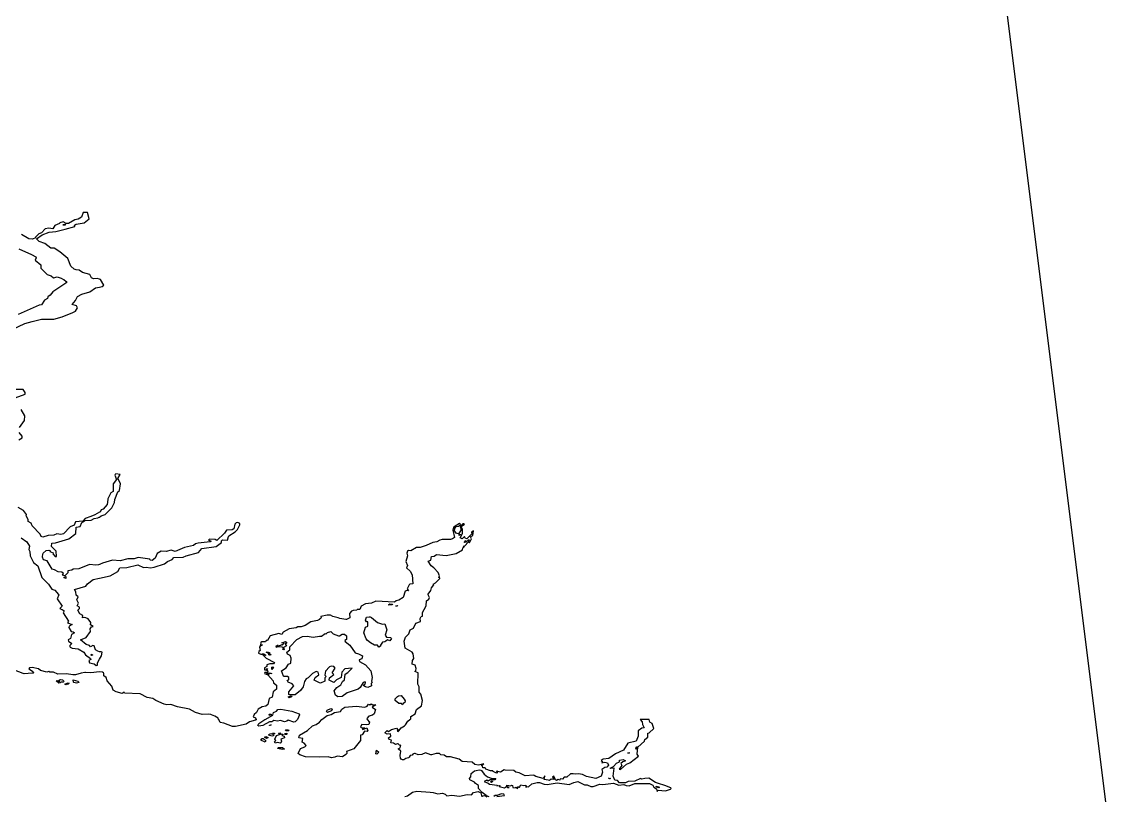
# Model space of a CAD drawing. Header units: inches. Extents: x -128.78 to -121.96, y 47.51 to 52.08.
# Drawn here: x -123.874 to -122.11, y 49.272 to 50.509 of the extents above; entities that cross this region are included whole.
import ezdxf

# ---------------------------------------------------------------- set-up
doc = ezdxf.new("R2010")
doc.units = ezdxf.units.IN
doc.header["$MEASUREMENT"] = 0
doc.layers.add('country_Clip', color=7, linetype='Continuous')

msp = doc.modelspace()

# ---------------------------------------------------------------- linework, layer by layer
at = {"layer": 'country_Clip'}
for points in [[(-122.4941, 52.077), (-122.1098, 49.0022)], [(-123.8984, 50.0136), (-123.8692, 50.0273), (-123.8577, 50.0309), (-123.8426, 50.0345), (-123.8226, 50.0346), (-123.8096, 50.0383), (-123.7927, 50.0449), (-123.7882, 50.047), (-123.7848, 50.0526), (-123.7868, 50.0557), (-123.7936, 50.0581), (-123.7882, 50.0641), (-123.7851, 50.0704), (-123.778, 50.0742), (-123.7655, 50.0779), (-123.7562, 50.0845), (-123.75, 50.0857), (-123.7457, 50.0866), (-123.7427, 50.0888), (-123.7483, 50.0977), (-123.75, 50.0985), (-123.7537, 50.0993), (-123.7594, 50.0987), (-123.7626, 50.1007), (-123.7651, 50.106), (-123.777, 50.1091), (-123.7823, 50.1128), (-123.7874, 50.1131), (-123.7903, 50.1144), (-123.7956, 50.1192), (-123.8005, 50.1313), (-123.8131, 50.1423), (-123.8224, 50.1479), (-123.8276, 50.1478), (-123.837, 50.1552), (-123.8461, 50.1587), (-123.8506, 50.1629), (-123.8414, 50.1692), (-123.8304, 50.1737), (-123.8196, 50.1748), (-123.8048, 50.1781), (-123.7895, 50.1825), (-123.79, 50.1847), (-123.7873, 50.1864), (-123.7742, 50.1882), (-123.7664, 50.1948), (-123.769, 50.2049), (-123.7761, 50.2049), (-123.7788, 50.1975), (-123.7841, 50.1941), (-123.7895, 50.1932), (-123.7995, 50.1873), (-123.8029, 50.1872), (-123.8081, 50.1898), (-123.8132, 50.1885), (-123.8136, 50.1872), (-123.8211, 50.1841), (-123.8242, 50.1788), (-123.831, 50.1798), (-123.8365, 50.1786), (-123.8424, 50.1726), (-123.847, 50.1708), (-123.8522, 50.1656), (-123.8519, 50.1643), (-123.857, 50.1622), (-123.8629, 50.163), (-123.8745, 50.17)], [(-123.804, 50.1849), (-123.8072, 50.1843), (-123.808, 50.1851), (-123.8074, 50.1858), (-123.8054, 50.1861), (-123.804, 50.1849)], [(-123.879, 50.1467), (-123.8585, 50.138), (-123.8518, 50.1343), (-123.8511, 50.1323), (-123.8528, 50.1289), (-123.8438, 50.1212), (-123.8435, 50.1157), (-123.8335, 50.1056), (-123.8269, 50.1035), (-123.8235, 50.1006), (-123.8177, 50.1021), (-123.8112, 50.0998), (-123.8074, 50.0977), (-123.8068, 50.0977), (-123.8029, 50.0947), (-123.8023, 50.093), (-123.8245, 50.078), (-123.8285, 50.0727), (-123.8323, 50.0703), (-123.8332, 50.0677), (-123.838, 50.0648), (-123.8424, 50.0571), (-123.8462, 50.0567), (-123.8801, 50.0417)], [(-123.8844, 49.9085), (-123.8688, 49.9148), (-123.8684, 49.917), (-123.8706, 49.9206), (-123.8718, 49.9219), (-123.8722, 49.9219), (-123.8722, 49.9219), (-123.8841, 49.922)], [(-123.8778, 49.8611), (-123.8695, 49.8724), (-123.869, 49.8797), (-123.8749, 49.8901)], [(-123.8787, 49.8414), (-123.8736, 49.845), (-123.8736, 49.8475), (-123.8784, 49.8534)], [(-123.8753, 49.6849), (-123.8662, 49.6787), (-123.8616, 49.6716), (-123.863, 49.6665), (-123.8611, 49.6628), (-123.8607, 49.6559), (-123.8553, 49.6457), (-123.8484, 49.6402), (-123.842, 49.6215), (-123.8311, 49.6107), (-123.8263, 49.6027), (-123.8212, 49.601), (-123.8152, 49.5945), (-123.8148, 49.5937), (-123.8173, 49.5876), (-123.8095, 49.5755), (-123.8132, 49.5719), (-123.8102, 49.5703), (-123.8096, 49.5703), (-123.8065, 49.5683), (-123.8078, 49.5648), (-123.7996, 49.5517), (-123.8008, 49.5493), (-123.7934, 49.5462), (-123.7981, 49.5438), (-123.799, 49.5417), (-123.7949, 49.535), (-123.7919, 49.5349), (-123.79, 49.5332), (-123.7946, 49.5303), (-123.7964, 49.524), (-123.7999, 49.5221), (-123.7994, 49.5199), (-123.7941, 49.516), (-123.7973, 49.5126), (-123.7973, 49.5113), (-123.7965, 49.5104), (-123.7936, 49.5087), (-123.7841, 49.5075), (-123.7748, 49.502), (-123.7722, 49.4979), (-123.764, 49.4922), (-123.7639, 49.4906), (-123.7671, 49.4886), (-123.766, 49.4853), (-123.7584, 49.4833), (-123.7553, 49.4807), (-123.7529, 49.4816), (-123.7531, 49.4853), (-123.75, 49.4908), (-123.75, 49.4911), (-123.7467, 49.4965), (-123.7458, 49.5022), (-123.7472, 49.5028), (-123.75, 49.5028), (-123.7525, 49.5035), (-123.756, 49.5061), (-123.7585, 49.5123), (-123.7606, 49.5127), (-123.7643, 49.5109), (-123.7657, 49.5128), (-123.771, 49.5144), (-123.7802, 49.5219), (-123.7711, 49.5258), (-123.7642, 49.5353), (-123.765, 49.5395), (-123.7628, 49.5424), (-123.7601, 49.543), (-123.7645, 49.5457), (-123.7639, 49.5498), (-123.7679, 49.5552), (-123.7688, 49.5561), (-123.7732, 49.5575), (-123.777, 49.5573), (-123.7765, 49.5609), (-123.7813, 49.5635), (-123.7846, 49.5691), (-123.7837, 49.5701), (-123.7834, 49.5703), (-123.782, 49.5717), (-123.7818, 49.5743), (-123.7858, 49.5763), (-123.7834, 49.5806), (-123.786, 49.586), (-123.7842, 49.5906), (-123.7872, 49.5935), (-123.7875, 49.5988), (-123.7898, 49.6025), (-123.7715, 49.6077), (-123.769, 49.6113), (-123.7598, 49.6181), (-123.75, 49.6205), (-123.7326, 49.6242), (-123.7208, 49.6313), (-123.7173, 49.637), (-123.7064, 49.6375), (-123.6884, 49.6415), (-123.6797, 49.6376), (-123.6753, 49.6381), (-123.6686, 49.6371), (-123.6625, 49.6379), (-123.6458, 49.6432), (-123.6413, 49.647), (-123.6335, 49.6502), (-123.631, 49.6535), (-123.6164, 49.6539), (-123.6112, 49.6563), (-123.5919, 49.6614), (-123.5862, 49.6677), (-123.5633, 49.671), (-123.5549, 49.6773), (-123.555, 49.6803), (-123.5534, 49.6817), (-123.5454, 49.6811), (-123.5438, 49.6871), (-123.5431, 49.688), (-123.5332, 49.6943), (-123.5293, 49.6982), (-123.5257, 49.7055), (-123.5259, 49.7078), (-123.5277, 49.709), (-123.5298, 49.7096), (-123.5316, 49.7087), (-123.5325, 49.7078), (-123.5335, 49.7066), (-123.5353, 49.6991), (-123.5377, 49.6979), (-123.5468, 49.6971), (-123.5501, 49.6923), (-123.5623, 49.6808), (-123.5652, 49.6823), (-123.5742, 49.6827), (-123.5758, 49.6812), (-123.5716, 49.6797), (-123.5728, 49.6785), (-123.5923, 49.6765), (-123.5963, 49.6753), (-123.5996, 49.6725), (-123.6142, 49.6695), (-123.6288, 49.663), (-123.6351, 49.6654), (-123.6434, 49.663), (-123.6516, 49.6635), (-123.6578, 49.6599), (-123.6611, 49.6523), (-123.6655, 49.6489), (-123.6689, 49.649), (-123.6697, 49.651), (-123.688, 49.6537), (-123.6947, 49.6515), (-123.7047, 49.6511), (-123.7168, 49.6482), (-123.7291, 49.6491), (-123.7451, 49.6443), (-123.7463, 49.6439), (-123.7476, 49.6434), (-123.7485, 49.6429), (-123.75, 49.6423), (-123.7514, 49.6416), (-123.7556, 49.641), (-123.766, 49.6423), (-123.7831, 49.6356), (-123.7918, 49.635), (-123.7939, 49.6334), (-123.8006, 49.6319), (-123.8007, 49.6292), (-123.8051, 49.624), (-123.809, 49.625), (-123.8074, 49.628), (-123.8099, 49.6301), (-123.8161, 49.6304), (-123.8217, 49.6338), (-123.8254, 49.6346), (-123.8336, 49.6481), (-123.8396, 49.65), (-123.8411, 49.6541), (-123.8403, 49.6594), (-123.8398, 49.6604), (-123.8349, 49.6646), (-123.8306, 49.6653), (-123.828, 49.6642), (-123.8294, 49.6629), (-123.824, 49.6611), (-123.8246, 49.6595), (-123.8205, 49.6549), (-123.8187, 49.6551), (-123.8193, 49.6634), (-123.8265, 49.6712), (-123.826, 49.6762), (-123.8204, 49.6767), (-123.7991, 49.6832), (-123.7877, 49.692), (-123.7874, 49.7017), (-123.7809, 49.703), (-123.7779, 49.7093), (-123.7763, 49.7107), (-123.7738, 49.7123), (-123.7728, 49.7127), (-123.7631, 49.7129), (-123.7584, 49.716), (-123.7525, 49.7167), (-123.7506, 49.7177), (-123.75, 49.7182), (-123.7472, 49.7203), (-123.7424, 49.7215), (-123.7409, 49.7223), (-123.7302, 49.7329), (-123.7258, 49.7415), (-123.7255, 49.7461), (-123.7206, 49.7584), (-123.7177, 49.7606), (-123.7164, 49.771), (-123.7164, 49.7718), (-123.7204, 49.7795), (-123.717, 49.7861), (-123.7237, 49.7871), (-123.7249, 49.7863), (-123.7252, 49.785), (-123.7229, 49.7783), (-123.7283, 49.771), (-123.728, 49.7591), (-123.7315, 49.7567), (-123.7365, 49.7471), (-123.7367, 49.7461), (-123.7377, 49.7382), (-123.7439, 49.7308), (-123.7471, 49.7294), (-123.7487, 49.7261), (-123.7501, 49.7258), (-123.7574, 49.7215), (-123.7637, 49.7188), (-123.773, 49.7159), (-123.7764, 49.7115), (-123.7884, 49.7107), (-123.7901, 49.7052), (-123.7969, 49.7024), (-123.8074, 49.6913), (-123.8118, 49.6904), (-123.8178, 49.6911), (-123.8229, 49.6892), (-123.8318, 49.6887), (-123.8405, 49.6862), (-123.8433, 49.6869), (-123.8445, 49.6908), (-123.8574, 49.7043), (-123.8592, 49.7081), (-123.864, 49.7108), (-123.8641, 49.7144), (-123.867, 49.7203), (-123.8663, 49.7224), (-123.8714, 49.7287), (-123.8801, 49.7334)], [(-123.1272, 49.271), (-123.1316, 49.2726), (-123.1322, 49.2731), (-123.1382, 49.2778), (-123.1393, 49.2788), (-123.1441, 49.2843), (-123.1443, 49.2889), (-123.1492, 49.292), (-123.1505, 49.2943), (-123.1581, 49.2981), (-123.1589, 49.3), (-123.1566, 49.3028), (-123.156, 49.3084), (-123.1505, 49.3123), (-123.1478, 49.313), (-123.143, 49.3139), (-123.1406, 49.3136), (-123.1396, 49.3131), (-123.1352, 49.3071), (-123.1297, 49.303), (-123.1226, 49.3003), (-123.1167, 49.3001), (-123.1182, 49.2979), (-123.1256, 49.2979), (-123.1286, 49.2962), (-123.1311, 49.2976), (-123.1352, 49.2953), (-123.1286, 49.293), (-123.1267, 49.291), (-123.1144, 49.2897), (-123.1151, 49.2886), (-123.1105, 49.2892), (-123.1096, 49.2886), (-123.1112, 49.2877), (-123.1025, 49.2855), (-123.0993, 49.2874), (-123.0981, 49.2858), (-123.0955, 49.2861), (-123.0993, 49.2874), (-123.0989, 49.2894), (-123.0924, 49.2883), (-123.0914, 49.2895), (-123.0898, 49.2892), (-123.0892, 49.2857), (-123.0855, 49.2852), (-123.0845, 49.2862), (-123.0822, 49.2837), (-123.0821, 49.2865), (-123.0812, 49.2874), (-123.08, 49.2859), (-123.0789, 49.2862), (-123.0765, 49.2899), (-123.0717, 49.2889), (-123.0688, 49.2896), (-123.0684, 49.2858), (-123.0668, 49.2876), (-123.0646, 49.2869), (-123.059, 49.2916), (-123.0507, 49.2941), (-123.0469, 49.2938), (-123.0393, 49.291), (-123.0344, 49.2905), (-123.0188, 49.2935), (-122.9995, 49.2906), (-122.9917, 49.294), (-122.9858, 49.2952), (-122.9749, 49.2901), (-122.9706, 49.2901), (-122.965, 49.2877), (-122.9608, 49.2877), (-122.9502, 49.2914), (-122.9457, 49.2905), (-122.9283, 49.2929), (-122.9198, 49.2898), (-122.9121, 49.2907), (-122.9084, 49.2889), (-122.9033, 49.2886), (-122.8943, 49.2923), (-122.8709, 49.292), (-122.8655, 49.2894), (-122.864, 49.2865), (-122.86, 49.2835), (-122.8589, 49.2796), (-122.8574, 49.2818), (-122.8453, 49.2806), (-122.8374, 49.2832), (-122.8364, 49.2843), (-122.837, 49.2853), (-122.8467, 49.2893), (-122.8565, 49.2922), (-122.8583, 49.2928), (-122.8612, 49.2941), (-122.8722, 49.3008), (-122.8784, 49.3004), (-122.8833, 49.2989), (-122.8852, 49.3002), (-122.8944, 49.2962), (-122.9052, 49.2955), (-122.9094, 49.2933), (-122.9189, 49.2932), (-122.9222, 49.2968), (-122.9265, 49.2978), (-122.9292, 49.3042), (-122.9274, 49.3165), (-122.9336, 49.316), (-122.934, 49.3167), (-122.9288, 49.3195), (-122.9238, 49.3246), (-122.9189, 49.3269), (-122.919, 49.3296), (-122.9129, 49.3305), (-122.9094, 49.3287), (-122.9138, 49.327), (-122.9166, 49.3243), (-122.915, 49.3209), (-122.9193, 49.3154), (-122.9176, 49.3144), (-122.9076, 49.3229), (-122.9022, 49.3251), (-122.8885, 49.3358), (-122.8909, 49.3392), (-122.8897, 49.3503), (-122.8789, 49.3598), (-122.8785, 49.3628), (-122.8738, 49.3665), (-122.8736, 49.3727), (-122.8713, 49.3733), (-122.8641, 49.3799), (-122.8669, 49.3883), (-122.8703, 49.3901), (-122.8713, 49.3945), (-122.8858, 49.3945), (-122.8858, 49.3945), (-122.8825, 49.3908), (-122.8824, 49.3866), (-122.8795, 49.381), (-122.8835, 49.3808), (-122.8894, 49.3762), (-122.889, 49.3677), (-122.8924, 49.3601), (-122.9054, 49.3568), (-122.9127, 49.3457), (-122.9251, 49.3397), (-122.9361, 49.3322), (-122.9448, 49.3309), (-122.948, 49.3289), (-122.9461, 49.3274), (-122.9472, 49.3255), (-122.9422, 49.3264), (-122.9379, 49.3252), (-122.9364, 49.3216), (-122.9394, 49.3184), (-122.9426, 49.3179), (-122.9471, 49.3146), (-122.9462, 49.3101), (-122.9485, 49.3042), (-122.957, 49.3003), (-122.9717, 49.3032), (-122.9783, 49.3065), (-122.9845, 49.3077), (-122.9886, 49.307), (-122.9929, 49.3077), (-122.9971, 49.3075), (-123.0031, 49.3021), (-123.0075, 49.3021), (-123.0098, 49.2994), (-123.0137, 49.2998), (-123.0142, 49.2978), (-123.0171, 49.2987), (-123.0195, 49.2972), (-123.0212, 49.298), (-123.0241, 49.3041), (-123.0259, 49.3024), (-123.0234, 49.2986), (-123.028, 49.2991), (-123.0308, 49.2972), (-123.0328, 49.2973), (-123.0391, 49.2985), (-123.0384, 49.3043), (-123.0409, 49.3001), (-123.0469, 49.3019), (-123.0527, 49.3032), (-123.0552, 49.3051), (-123.0562, 49.3053), (-123.0697, 49.3047), (-123.0793, 49.3094), (-123.0845, 49.3103), (-123.0879, 49.3131), (-123.1018, 49.3134), (-123.1034, 49.3141), (-123.109, 49.3104), (-123.1136, 49.3112), (-123.1146, 49.3127), (-123.1155, 49.3113), (-123.114, 49.3095), (-123.1157, 49.3087), (-123.1209, 49.3112), (-123.1214, 49.3126), (-123.1252, 49.3125), (-123.1326, 49.3154), (-123.1336, 49.3174), (-123.1372, 49.3171), (-123.1379, 49.3206), (-123.1402, 49.3211), (-123.1358, 49.3235), (-123.1445, 49.3216), (-123.1503, 49.3228), (-123.1543, 49.3264), (-123.1702, 49.3272), (-123.1753, 49.3311), (-123.1891, 49.3346), (-123.1952, 49.3351), (-123.1991, 49.3377), (-123.2043, 49.3382), (-123.2068, 49.34), (-123.212, 49.3402), (-123.2192, 49.338), (-123.2202, 49.338), (-123.2291, 49.3412), (-123.2348, 49.3388), (-123.2408, 49.338), (-123.2453, 49.34), (-123.2464, 49.3401), (-123.248, 49.3398), (-123.2493, 49.3392), (-123.2505, 49.3374), (-123.2532, 49.3372), (-123.2548, 49.3344), (-123.2561, 49.3335), (-123.2602, 49.3324), (-123.2635, 49.33), (-123.2658, 49.3301), (-123.2677, 49.3313), (-123.2689, 49.3328), (-123.2697, 49.337), (-123.2684, 49.3441), (-123.2728, 49.3475), (-123.2697, 49.3494), (-123.2684, 49.3536), (-123.2702, 49.353), (-123.2724, 49.3554), (-123.2736, 49.3554), (-123.2767, 49.3548), (-123.2801, 49.3568), (-123.2843, 49.3573), (-123.2831, 49.3616), (-123.2872, 49.3626), (-123.2879, 49.3651), (-123.2845, 49.3681), (-123.285, 49.3718), (-123.2903, 49.3709), (-123.294, 49.373), (-123.2903, 49.3768), (-123.288, 49.3755), (-123.2833, 49.3783), (-123.2751, 49.3809), (-123.2734, 49.3782), (-123.274, 49.3757), (-123.2728, 49.3753), (-123.2714, 49.3763), (-123.2677, 49.3813), (-123.2627, 49.3843), (-123.2611, 49.3861), (-123.2572, 49.392), (-123.2541, 49.3945), (-123.2525, 49.3955), (-123.2524, 49.3992), (-123.2454, 49.4034), (-123.2433, 49.4106), (-123.2351, 49.4164), (-123.2335, 49.425), (-123.2364, 49.4348), (-123.2392, 49.4384), (-123.2391, 49.4468), (-123.2414, 49.451), (-123.2408, 49.4689), (-123.246, 49.4712), (-123.2442, 49.4727), (-123.2438, 49.4759), (-123.2454, 49.4816), (-123.25, 49.4828), (-123.2495, 49.489), (-123.2476, 49.4921), (-123.2489, 49.4996), (-123.2504, 49.5022), (-123.2612, 49.5085), (-123.2628, 49.5195), (-123.2611, 49.5261), (-123.2558, 49.5314), (-123.2532, 49.5376), (-123.248, 49.5407), (-123.2445, 49.5486), (-123.2369, 49.5511), (-123.2376, 49.5562), (-123.2359, 49.5592), (-123.2337, 49.5599), (-123.2338, 49.5654), (-123.2312, 49.5703), (-123.2279, 49.5763), (-123.2273, 49.5842), (-123.2238, 49.5867), (-123.2226, 49.5893), (-123.2248, 49.5938), (-123.2246, 49.5948), (-123.2205, 49.6006), (-123.2196, 49.6052), (-123.2159, 49.6098), (-123.2168, 49.6108), (-123.2132, 49.6129), (-123.2061, 49.6201), (-123.206, 49.6209), (-123.2075, 49.6215), (-123.2066, 49.624), (-123.2086, 49.6293), (-123.2154, 49.637), (-123.2198, 49.6399), (-123.2245, 49.6475), (-123.2206, 49.6491), (-123.2196, 49.6551), (-123.2151, 49.6554), (-123.2112, 49.6581), (-123.1961, 49.6568), (-123.1798, 49.6599), (-123.17, 49.6658), (-123.1693, 49.669), (-123.1674, 49.6702), (-123.1689, 49.6715), (-123.1667, 49.6717), (-123.1602, 49.6785), (-123.1589, 49.6768), (-123.1555, 49.6835), (-123.1572, 49.6865), (-123.1532, 49.6886), (-123.1523, 49.696), (-123.1552, 49.6941), (-123.1551, 49.6913), (-123.1628, 49.6835), (-123.165, 49.6836), (-123.1668, 49.687), (-123.1704, 49.6834), (-123.1738, 49.6851), (-123.17, 49.6919), (-123.1696, 49.6985), (-123.1719, 49.7028), (-123.1669, 49.7068), (-123.1679, 49.7071), (-123.1692, 49.7072), (-123.1701, 49.7069), (-123.1738, 49.7029), (-123.1722, 49.6979), (-123.1761, 49.6912), (-123.1785, 49.6916), (-123.1797, 49.6926), (-123.181, 49.694), (-123.1819, 49.6957), (-123.1824, 49.6963), (-123.1823, 49.6999), (-123.1798, 49.703), (-123.1761, 49.7037), (-123.1729, 49.7059), (-123.1735, 49.7072), (-123.1745, 49.7076), (-123.1834, 49.7026), (-123.184, 49.7019), (-123.1853, 49.6971), (-123.1828, 49.6852), (-123.1857, 49.6831), (-123.189, 49.682), (-123.2023, 49.6822), (-123.2059, 49.6813), (-123.2107, 49.6783), (-123.2171, 49.6775), (-123.2281, 49.6726), (-123.2377, 49.6693), (-123.2433, 49.6692), (-123.2526, 49.6642), (-123.256, 49.6645), (-123.2577, 49.6634), (-123.2589, 49.6605), (-123.2578, 49.6559), (-123.2604, 49.6471), (-123.2578, 49.6409), (-123.2591, 49.6369), (-123.2537, 49.6314), (-123.2505, 49.6256), (-123.2491, 49.6115), (-123.254, 49.6111), (-123.2549, 49.61), (-123.2581, 49.6035), (-123.2561, 49.6004), (-123.2585, 49.6008), (-123.2612, 49.5996), (-123.2646, 49.5896), (-123.2715, 49.5851), (-123.2756, 49.5842), (-123.2783, 49.5819), (-123.3082, 49.5835), (-123.3151, 49.5804), (-123.325, 49.5794), (-123.332, 49.5759), (-123.3339, 49.5703), (-123.338, 49.5703), (-123.3386, 49.5695), (-123.3448, 49.569), (-123.3471, 49.5675), (-123.3506, 49.5637), (-123.3498, 49.5569), (-123.355, 49.5543), (-123.3561, 49.5542), (-123.3656, 49.5558), (-123.3684, 49.5573), (-123.3768, 49.559), (-123.3807, 49.5614), (-123.3862, 49.5614), (-123.396, 49.5591), (-123.3957, 49.5569), (-123.3965, 49.5558), (-123.3984, 49.5547), (-123.3984, 49.5544), (-123.4016, 49.5528), (-123.4124, 49.5508), (-123.421, 49.5449), (-123.4278, 49.5424), (-123.4329, 49.5424), (-123.4354, 49.541), (-123.4469, 49.5394), (-123.4562, 49.5342), (-123.4585, 49.5306), (-123.4633, 49.5321), (-123.4771, 49.5281), (-123.4812, 49.521), (-123.4835, 49.5209), (-123.4848, 49.5187), (-123.4908, 49.5189), (-123.4922, 49.5181), (-123.4924, 49.513), (-123.4943, 49.5104), (-123.4931, 49.5048), (-123.4955, 49.5033), (-123.496, 49.5008), (-123.4919, 49.4987), (-123.4899, 49.499), (-123.4834, 49.4925), (-123.4703, 49.4858), (-123.472, 49.4833), (-123.4779, 49.4833), (-123.4823, 49.4817), (-123.4827, 49.4793), (-123.4861, 49.4772), (-123.4861, 49.4739), (-123.4829, 49.4734), (-123.4816, 49.4728), (-123.481, 49.4702), (-123.4819, 49.4694), (-123.4857, 49.4699), (-123.486, 49.4682), (-123.481, 49.4661), (-123.4726, 49.4562), (-123.4717, 49.453), (-123.4673, 49.4494), (-123.4671, 49.443), (-123.4722, 49.4386), (-123.4739, 49.4304), (-123.4787, 49.4279), (-123.4808, 49.4184), (-123.4839, 49.4157), (-123.4898, 49.4149), (-123.4961, 49.4111), (-123.4992, 49.4056), (-123.5027, 49.4026), (-123.5043, 49.3986), (-123.5008, 49.3973), (-123.4993, 49.3945), (-123.4992, 49.3944), (-123.5006, 49.3933), (-123.5101, 49.391), (-123.5157, 49.387), (-123.5328, 49.3836), (-123.5374, 49.3834), (-123.5512, 49.3886), (-123.5568, 49.3896), (-123.5591, 49.3945), (-123.5596, 49.3945), (-123.5604, 49.3964), (-123.5655, 49.4001), (-123.5709, 49.4021), (-123.5718, 49.4024), (-123.5762, 49.403), (-123.5859, 49.4026), (-123.5963, 49.4057), (-123.6062, 49.4108), (-123.625, 49.4148), (-123.6359, 49.4184), (-123.6421, 49.4178), (-123.6466, 49.4188), (-123.6601, 49.425), (-123.6645, 49.4283), (-123.6736, 49.4296), (-123.6851, 49.4358), (-123.7099, 49.4367), (-123.7103, 49.4384), (-123.7139, 49.4362), (-123.7233, 49.4385), (-123.7281, 49.4416), (-123.7299, 49.448), (-123.7378, 49.4566), (-123.7394, 49.4619), (-123.743, 49.4643), (-123.7427, 49.468), (-123.7434, 49.4693), (-123.745, 49.4704), (-123.75, 49.4709), (-123.7635, 49.4691), (-123.772, 49.4698), (-123.7733, 49.4696), (-123.7793, 49.4687), (-123.7884, 49.4657), (-123.7925, 49.4657), (-123.8027, 49.4673), (-123.8164, 49.4668), (-123.8233, 49.4703), (-123.8291, 49.4701), (-123.831, 49.4712), (-123.8339, 49.4702), (-123.8441, 49.4727), (-123.8472, 49.4756), (-123.8573, 49.4779), (-123.8616, 49.4773), (-123.8626, 49.4755), (-123.8568, 49.4716), (-123.8561, 49.4708), (-123.8554, 49.4693), (-123.8561, 49.4688), (-123.8576, 49.4685), (-123.8704, 49.4677), (-123.8719, 49.4679), (-123.8856, 49.4736)], [(-123.1734, 49.6897), (-123.1753, 49.6888), (-123.1751, 49.69), (-123.1734, 49.6908), (-123.1734, 49.6897)], [(-123.1642, 49.6779), (-123.1674, 49.6774), (-123.1646, 49.6805), (-123.1642, 49.6779)], [(-123.1595, 49.6798), (-123.162, 49.6795), (-123.1607, 49.6815), (-123.1592, 49.6816), (-123.1595, 49.6798)], [(-123.8035, 49.6232), (-123.8035, 49.6201), (-123.8062, 49.621), (-123.8065, 49.6221), (-123.8035, 49.6232)], [(-123.2854, 49.5778), (-123.2874, 49.5771), (-123.2877, 49.5782), (-123.2857, 49.5792), (-123.2816, 49.5788), (-123.2824, 49.5778), (-123.2854, 49.5778)], [(-123.2744, 49.5756), (-123.2766, 49.5756), (-123.2762, 49.5764), (-123.2736, 49.5767), (-123.2744, 49.5756)], [(-123.3056, 49.5497), (-123.2978, 49.5469), (-123.2942, 49.5475), (-123.2908, 49.5381), (-123.2936, 49.5294), (-123.2912, 49.5261), (-123.285, 49.5256), (-123.2831, 49.5239), (-123.2859, 49.5201), (-123.2895, 49.5221), (-123.2925, 49.5197), (-123.2939, 49.5186), (-123.2975, 49.5181), (-123.3011, 49.5133), (-123.3006, 49.5119), (-123.3034, 49.5104), (-123.3056, 49.5131), (-123.3105, 49.5136), (-123.3167, 49.5172), (-123.3214, 49.5208), (-123.3239, 49.5233), (-123.3274, 49.5331), (-123.3247, 49.5419), (-123.3213, 49.5438), (-123.3209, 49.5454), (-123.3213, 49.5505), (-123.3233, 49.5509), (-123.3248, 49.5532), (-123.3231, 49.5579), (-123.3189, 49.5585), (-123.3172, 49.5584), (-123.3153, 49.5577), (-123.3056, 49.5497)], [(-123.3764, 49.5317), (-123.3682, 49.5284), (-123.3664, 49.5284), (-123.3619, 49.5311), (-123.3586, 49.5307), (-123.3554, 49.5285), (-123.3553, 49.5226), (-123.3576, 49.5206), (-123.3572, 49.519), (-123.3497, 49.5131), (-123.3413, 49.5011), (-123.3359, 49.4997), (-123.3294, 49.4962), (-123.3308, 49.4914), (-123.3348, 49.4899), (-123.3344, 49.4872), (-123.325, 49.4817), (-123.3164, 49.4722), (-123.3144, 49.4617), (-123.3153, 49.4556), (-123.3144, 49.4536), (-123.3156, 49.4519), (-123.3153, 49.4486), (-123.321, 49.4456), (-123.3249, 49.4466), (-123.3274, 49.4484), (-123.3274, 49.4498), (-123.3253, 49.451), (-123.3248, 49.4536), (-123.3256, 49.4545), (-123.3283, 49.4539), (-123.3332, 49.4456), (-123.3365, 49.4429), (-123.3543, 49.4372), (-123.3619, 49.4312), (-123.3693, 49.4308), (-123.373, 49.4334), (-123.375, 49.4403), (-123.3708, 49.4456), (-123.364, 49.45), (-123.3618, 49.4555), (-123.3586, 49.458), (-123.3572, 49.4672), (-123.3528, 49.4697), (-123.3461, 49.4768), (-123.3578, 49.4753), (-123.3625, 49.4703), (-123.3636, 49.4619), (-123.3713, 49.4582), (-123.3753, 49.4535), (-123.383, 49.4576), (-123.3822, 49.4614), (-123.3753, 49.4664), (-123.3783, 49.4692), (-123.3731, 49.4764), (-123.3753, 49.4792), (-123.3797, 49.4797), (-123.3822, 49.4786), (-123.3889, 49.4717), (-123.3897, 49.4652), (-123.3879, 49.4634), (-123.3896, 49.4613), (-123.39, 49.4557), (-123.3967, 49.4528), (-123.3984, 49.4533), (-123.4071, 49.4572), (-123.4055, 49.4616), (-123.3996, 49.466), (-123.4003, 49.4704), (-123.4035, 49.471), (-123.4096, 49.468), (-123.4165, 49.4609), (-123.4197, 49.4598), (-123.4225, 49.4554), (-123.4244, 49.4469), (-123.4285, 49.441), (-123.4373, 49.4341), (-123.4458, 49.4339), (-123.4475, 49.4347), (-123.4476, 49.4386), (-123.4394, 49.4483), (-123.4422, 49.4514), (-123.4486, 49.4544), (-123.45, 49.4572), (-123.4472, 49.4581), (-123.4472, 49.4617), (-123.4497, 49.4631), (-123.4547, 49.4631), (-123.4559, 49.4639), (-123.4593, 49.4725), (-123.4517, 49.4772), (-123.4479, 49.4828), (-123.4439, 49.4844), (-123.4434, 49.4925), (-123.4454, 49.4966), (-123.4494, 49.4989), (-123.4505, 49.5024), (-123.4456, 49.5061), (-123.4459, 49.5105), (-123.4343, 49.5222), (-123.4256, 49.5271), (-123.4178, 49.5276), (-123.4084, 49.5262), (-123.3984, 49.5277), (-123.3953, 49.5275), (-123.3895, 49.5319), (-123.3878, 49.5315), (-123.3855, 49.5337), (-123.3804, 49.5352), (-123.3764, 49.5317)], [(-123.4896, 49.5137), (-123.4924, 49.5115), (-123.4924, 49.513), (-123.4916, 49.5142), (-123.4896, 49.5137)], [(-123.4511, 49.5183), (-123.4508, 49.5167), (-123.4517, 49.5156), (-123.4528, 49.5169), (-123.4528, 49.5144), (-123.4511, 49.5122), (-123.4556, 49.5097), (-123.455, 49.5058), (-123.4569, 49.5064), (-123.4556, 49.5092), (-123.4578, 49.51), (-123.465, 49.5106), (-123.4678, 49.5094), (-123.4658, 49.5119), (-123.4603, 49.5131), (-123.4594, 49.5142), (-123.4586, 49.5136), (-123.4575, 49.5142), (-123.455, 49.5164), (-123.4583, 49.5169), (-123.4525, 49.5192), (-123.4511, 49.5183)], [(-123.4642, 49.5133), (-123.4678, 49.5111), (-123.4669, 49.5128), (-123.4642, 49.5133)], [(-123.7609, 49.4973), (-123.7628, 49.4968), (-123.7637, 49.4978), (-123.7618, 49.4989), (-123.7609, 49.4973)], [(-123.4843, 49.4975), (-123.485, 49.4967), (-123.4869, 49.4989), (-123.4899, 49.499), (-123.4876, 49.4994), (-123.4843, 49.4975)], [(-123.48, 49.5), (-123.4836, 49.5019), (-123.4806, 49.5022), (-123.4797, 49.5022), (-123.48, 49.5)], [(-123.48, 49.5), (-123.4775, 49.5014), (-123.4789, 49.5), (-123.4761, 49.4986), (-123.4767, 49.4975), (-123.4778, 49.4975), (-123.4797, 49.4986), (-123.4786, 49.4992), (-123.48, 49.5)], [(-123.4815, 49.4758), (-123.4829, 49.4734), (-123.4832, 49.4757), (-123.4815, 49.4758)], [(-123.472, 49.4783), (-123.4745, 49.4742), (-123.4744, 49.4766), (-123.4747, 49.4783), (-123.4733, 49.4789), (-123.472, 49.4783)], [(-123.8068, 49.456), (-123.8072, 49.4549), (-123.8078, 49.4544), (-123.8119, 49.4544), (-123.8128, 49.4531), (-123.815, 49.4528), (-123.8189, 49.4564), (-123.8167, 49.4567), (-123.8139, 49.455), (-123.8139, 49.457), (-123.8136, 49.4582), (-123.8123, 49.4586), (-123.8089, 49.4582), (-123.8068, 49.456)], [(-123.4785, 49.4671), (-123.4805, 49.4666), (-123.4823, 49.4684), (-123.4819, 49.4694), (-123.4785, 49.4671)], [(-123.4745, 49.468), (-123.4784, 49.4676), (-123.4782, 49.469), (-123.4745, 49.468)], [(-123.8019, 49.4503), (-123.8033, 49.45), (-123.8053, 49.4511), (-123.8016, 49.4527), (-123.7997, 49.453), (-123.7984, 49.4525), (-123.8, 49.4511), (-123.8019, 49.4503)], [(-123.7824, 49.4535), (-123.7865, 49.4524), (-123.7911, 49.4535), (-123.7915, 49.4543), (-123.7922, 49.4577), (-123.7847, 49.4556), (-123.7824, 49.4535)], [(-123.4433, 49.4306), (-123.4467, 49.4294), (-123.4483, 49.4306), (-123.4436, 49.4325), (-123.4425, 49.4319), (-123.4433, 49.4306)], [(-123.2648, 49.4203), (-123.2664, 49.418), (-123.2673, 49.4202), (-123.2717, 49.4199), (-123.2772, 49.4249), (-123.2772, 49.4276), (-123.2739, 49.4315), (-123.272, 49.4326), (-123.268, 49.4327), (-123.2629, 49.4272), (-123.2617, 49.4243), (-123.2618, 49.4219), (-123.2648, 49.4203)], [(-123.4335, 49.3945), (-123.4373, 49.391), (-123.4396, 49.3904), (-123.4486, 49.3937), (-123.4505, 49.3918), (-123.4544, 49.3908), (-123.4609, 49.393), (-123.4652, 49.3918), (-123.4715, 49.393), (-123.4747, 49.3909), (-123.4783, 49.3908), (-123.4889, 49.3847), (-123.4954, 49.3839), (-123.4969, 49.3849), (-123.4952, 49.388), (-123.4855, 49.3943), (-123.485, 49.3945), (-123.4727, 49.4014), (-123.4719, 49.4059), (-123.4669, 49.4076), (-123.4648, 49.4104), (-123.46, 49.4113), (-123.4424, 49.408), (-123.4308, 49.4036), (-123.4301, 49.4019), (-123.4335, 49.3945)], [(-123.3157, 49.4196), (-123.3131, 49.4181), (-123.3085, 49.4181), (-123.3143, 49.4143), (-123.3087, 49.4103), (-123.3109, 49.4038), (-123.3134, 49.4016), (-123.3197, 49.3996), (-123.3226, 49.396), (-123.3224, 49.3945), (-123.3184, 49.3905), (-123.3197, 49.3867), (-123.3225, 49.386), (-123.3309, 49.3868), (-123.3329, 49.383), (-123.3315, 49.3817), (-123.3264, 49.3814), (-123.33, 49.3792), (-123.3292, 49.3786), (-123.3225, 49.3811), (-123.3213, 49.3764), (-123.3222, 49.3756), (-123.3266, 49.3759), (-123.33, 49.3701), (-123.3328, 49.3693), (-123.3327, 49.3609), (-123.3434, 49.3478), (-123.3551, 49.3435), (-123.3544, 49.3411), (-123.3548, 49.3402), (-123.3563, 49.3386), (-123.3615, 49.335), (-123.3702, 49.3358), (-123.3738, 49.3341), (-123.3789, 49.3335), (-123.3846, 49.335), (-123.3984, 49.3345), (-123.4206, 49.3349), (-123.43, 49.3381), (-123.4324, 49.3402), (-123.4287, 49.3484), (-123.4217, 49.3508), (-123.4198, 49.353), (-123.4229, 49.3568), (-123.4261, 49.3581), (-123.4252, 49.3643), (-123.4311, 49.365), (-123.4304, 49.3696), (-123.4174, 49.377), (-123.4095, 49.3846), (-123.4037, 49.3867), (-123.3984, 49.3903), (-123.3948, 49.3945), (-123.3862, 49.401), (-123.3797, 49.4023), (-123.3746, 49.4055), (-123.3646, 49.4072), (-123.3628, 49.4113), (-123.3577, 49.4141), (-123.3395, 49.4156), (-123.3261, 49.4145), (-123.3221, 49.4159), (-123.3203, 49.4188), (-123.3177, 49.4179), (-123.3157, 49.4196)], [(-123.3798, 49.4083), (-123.3857, 49.4059), (-123.3874, 49.4075), (-123.3859, 49.4097), (-123.3802, 49.4119), (-123.3788, 49.4115), (-123.3781, 49.4106), (-123.3798, 49.4083)], [(-123.4755, 49.402), (-123.4783, 49.4011), (-123.4785, 49.4028), (-123.4758, 49.4029), (-123.4755, 49.402)], [(-123.4717, 49.3686), (-123.4739, 49.3678), (-123.4782, 49.3691), (-123.4791, 49.3705), (-123.4761, 49.3719), (-123.4731, 49.3711), (-123.4719, 49.37), (-123.4717, 49.3686)], [(-123.4775, 49.3847), (-123.4783, 49.3847), (-123.4783, 49.3856), (-123.4756, 49.3861), (-123.4775, 49.3847)], [(-123.4697, 49.3722), (-123.4706, 49.3714), (-123.4728, 49.3719), (-123.4722, 49.3731), (-123.4697, 49.3722)], [(-123.4593, 49.36), (-123.4603, 49.3573), (-123.4614, 49.3568), (-123.4653, 49.3578), (-123.4693, 49.3566), (-123.4705, 49.3587), (-123.4681, 49.361), (-123.4699, 49.3633), (-123.4671, 49.3691), (-123.4589, 49.3717), (-123.4565, 49.3703), (-123.4583, 49.3687), (-123.455, 49.3677), (-123.454, 49.3654), (-123.4602, 49.3631), (-123.4593, 49.36)], [(-123.4608, 49.3728), (-123.4617, 49.3717), (-123.4638, 49.3724), (-123.4617, 49.3731), (-123.4608, 49.3728)], [(-123.4508, 49.3706), (-123.4528, 49.3703), (-123.4542, 49.3711), (-123.4533, 49.3719), (-123.4506, 49.3725), (-123.45, 49.3717), (-123.4508, 49.3706)], [(-123.4481, 49.3764), (-123.4523, 49.3764), (-123.4528, 49.3773), (-123.4519, 49.3781), (-123.4481, 49.3778), (-123.4476, 49.3772), (-123.4481, 49.3764)], [(-123.4843, 49.3605), (-123.4852, 49.3582), (-123.4921, 49.3616), (-123.4897, 49.3642), (-123.4881, 49.3642), (-123.4865, 49.3633), (-123.4843, 49.3605)], [(-123.4806, 49.3656), (-123.4828, 49.3642), (-123.4864, 49.3661), (-123.4839, 49.3671), (-123.4806, 49.3656)], [(-123.454, 49.3473), (-123.4573, 49.3465), (-123.4653, 49.3484), (-123.4641, 49.3496), (-123.4575, 49.3497), (-123.454, 49.3473)], [(-123.3037, 49.3425), (-123.3069, 49.3389), (-123.3081, 49.3397), (-123.307, 49.3457), (-123.3037, 49.3425)], [(-122.9037, 49.3406), (-122.9049, 49.3401), (-122.9056, 49.3415), (-122.9036, 49.3416), (-122.9037, 49.3406)], [(-122.8897, 49.3503), (-122.893, 49.3472), (-122.8926, 49.3503), (-122.8914, 49.3511), (-122.8904, 49.3509), (-122.8897, 49.3503)], [(-122.9333, 49.3003), (-122.935, 49.2997), (-122.9367, 49.3008), (-122.9333, 49.3003)], [(-123.1216, 49.2957), (-123.1237, 49.294), (-123.1252, 49.2948), (-123.1238, 49.2962), (-123.1224, 49.2967), (-123.1216, 49.2957)], [(-122.8548, 49.2865), (-122.8563, 49.2853), (-122.8601, 49.2864), (-122.8604, 49.288), (-122.8548, 49.2865)], [(-123.2619, 49.2712), (-123.2579, 49.2725), (-123.2499, 49.2784), (-123.2429, 49.2801), (-123.2214, 49.2784), (-123.2165, 49.2777), (-123.2092, 49.2757), (-123.2018, 49.2767), (-123.1976, 49.2753), (-123.1948, 49.2727), (-123.187, 49.2738), (-123.1744, 49.2718), (-123.1625, 49.2745), (-123.1552, 49.2741), (-123.1523, 49.278), (-123.1447, 49.2793), (-123.1406, 49.2773), (-123.1387, 49.2711)], [(-123.1373, 49.2713), (-123.1373, 49.2727), (-123.1347, 49.273), (-123.1311, 49.2709)], [(-123.1151, 49.2715), (-123.1029, 49.273), (-123.1039, 49.2753), (-123.1078, 49.2758), (-123.1146, 49.2728), (-123.1176, 49.2733), (-123.12, 49.2714)]]:
    msp.add_lwpolyline(points, dxfattribs=at)

doc.saveas('drawing.dxf')
